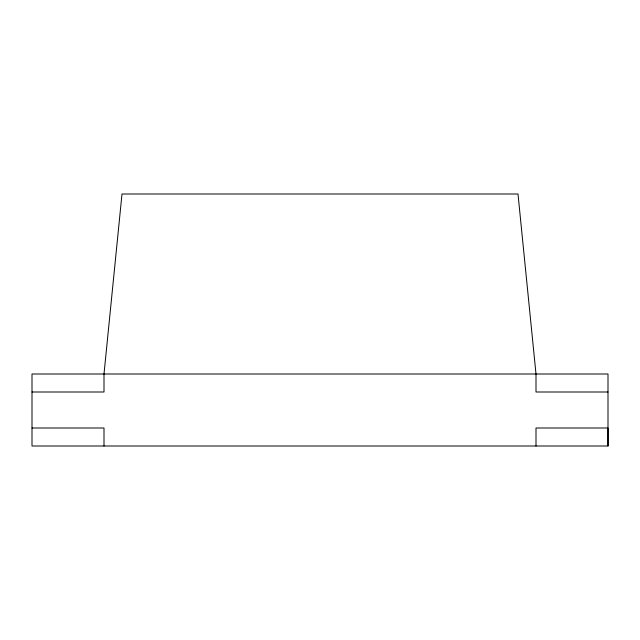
<?xml version="1.0" encoding="UTF-8"?>
<svg xmlns="http://www.w3.org/2000/svg" width="640" height="640" viewBox="0 0 640 640"><rect width="100%" height="100%" fill="white"/><g stroke="black" fill="none" stroke-linecap="round" stroke-linejoin="round"><path stroke-width="0.96" d="M608 446L608 374L32 374L32 446L608 446L608 428L536 428L536 446M32 392L104 392L104 374L122 194L518 194L536 374L536 392L608 392M32 428L104 428L104 446"/></g></svg>
